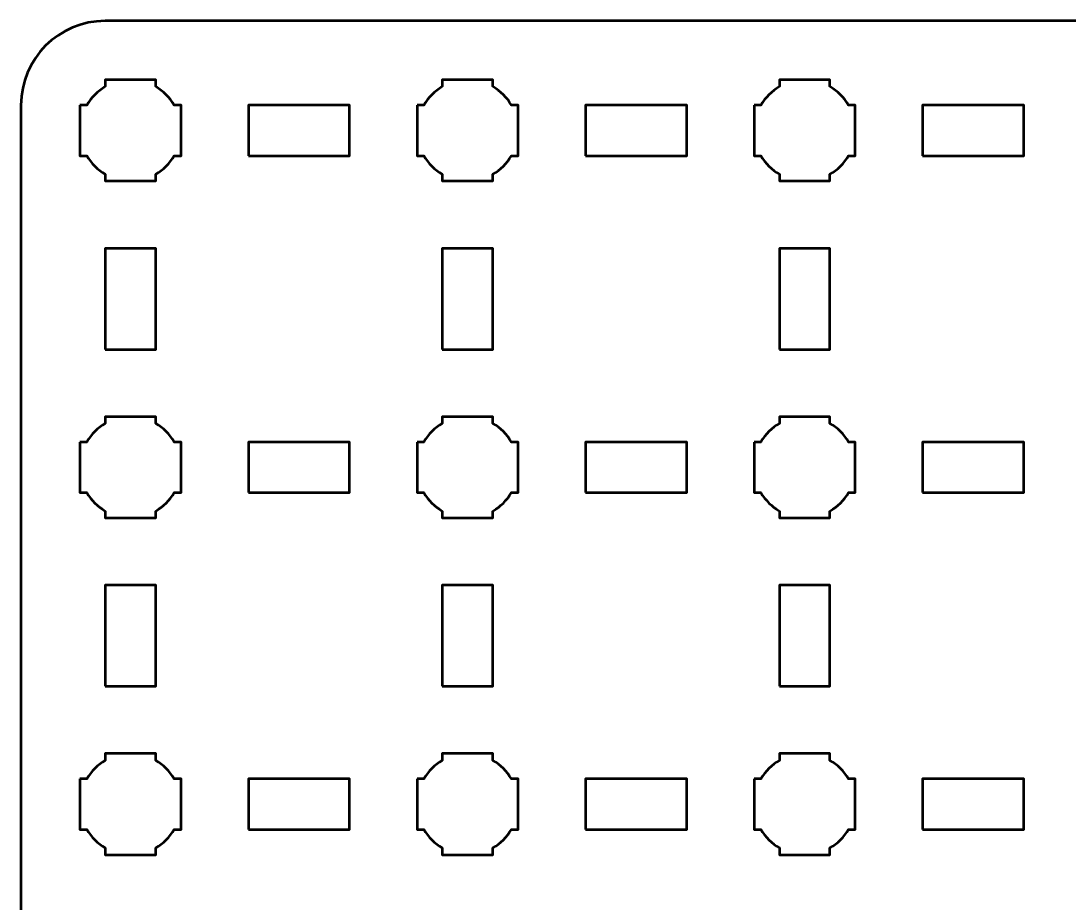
# Model space of a CAD drawing. Header units: centimetres. Extents: x -24.1 to 3.1, y -20.5 to -9.2.
# Drawn here: x -24.15 to -17.93, y -14.44 to -9.2 of the extents above; entities that cross this region are included whole.
import ezdxf

# ---------------------------------------------------------------- set-up
doc = ezdxf.new("R2010")
doc.units = ezdxf.units.CM
doc.header["$MEASUREMENT"] = 0
doc.layers.add('Layer 1', color=7, linetype='Continuous')

msp = doc.modelspace()

# ---------------------------------------------------------------- linework, layer by layer
at = {"layer": 'Layer 1', "lineweight": 53}
for points in [[(-22.8, -10), (-22.2, -10), (-22.2, -9.7), (-22.8, -9.7), (-22.8, -10)], [(-20.8, -10), (-20.2, -10), (-20.2, -9.7), (-20.8, -9.7), (-20.8, -10)], [(-18.8, -10), (-18.2, -10), (-18.2, -9.7), (-18.8, -9.7), (-18.8, -10)], [(-23.65, -11.15), (-23.35, -11.15), (-23.35, -10.55), (-23.65, -10.55), (-23.65, -11.15)], [(-21.65, -11.15), (-21.35, -11.15), (-21.35, -10.55), (-21.65, -10.55), (-21.65, -11.15)], [(-19.65, -11.15), (-19.35, -11.15), (-19.35, -10.55), (-19.65, -10.55), (-19.65, -11.15)], [(-22.8, -12), (-22.2, -12), (-22.2, -11.7), (-22.8, -11.7), (-22.8, -12)], [(-20.8, -12), (-20.2, -12), (-20.2, -11.7), (-20.8, -11.7), (-20.8, -12)], [(-18.8, -12), (-18.2, -12), (-18.2, -11.7), (-18.8, -11.7), (-18.8, -12)], [(-23.65, -13.15), (-23.35, -13.15), (-23.35, -12.55), (-23.65, -12.55), (-23.65, -13.15)], [(-21.65, -13.15), (-21.35, -13.15), (-21.35, -12.55), (-21.65, -12.55), (-21.65, -13.15)], [(-19.65, -13.15), (-19.35, -13.15), (-19.35, -12.55), (-19.65, -12.55), (-19.65, -13.15)], [(-22.8, -14), (-22.2, -14), (-22.2, -13.7), (-22.8, -13.7), (-22.8, -14)], [(-20.8, -14), (-20.2, -14), (-20.2, -13.7), (-20.8, -13.7), (-20.8, -14)], [(-18.8, -14), (-18.2, -14), (-18.2, -13.7), (-18.8, -13.7), (-18.8, -14)]]:
    msp.add_lwpolyline(points, close=True, dxfattribs=at)
for points, knots in [([(-24.15, -20), (-24.15, -20), (-24.15, -9.7), (-24.15, -9.7), (-24.15, -9.7), (-24.15, -9.42391), (-23.92609, -9.2), (-23.65, -9.2), (-23.65, -9.2), (-23.65, -9.2), (2.65, -9.2), (2.65, -9.2), (2.65, -9.2), (2.92609, -9.2), (3.15, -9.42391), (3.15, -9.7), (3.15, -9.7), (3.15, -9.7), (3.15, -20), (3.15, -20), (3.15, -20), (3.15, -20.27609), (2.92609, -20.5), (2.65, -20.5), (2.65, -20.5), (2.65, -20.5), (-23.65, -20.5), (-23.65, -20.5), (-23.65, -20.5), (-23.92609, -20.5), (-24.15, -20.27609), (-24.15, -20)], [0, 0, 0, 0, 0.125, 0.125, 0.125, 0.125, 0.25, 0.25, 0.25, 0.25, 0.375, 0.375, 0.375, 0.375, 0.5, 0.5, 0.5, 0.5, 0.625, 0.625, 0.625, 0.625, 0.75, 0.75, 0.75, 0.75, 0.875, 0.875, 0.875, 0.875, 1, 1, 1, 1]), ([(-23.8, -9.7), (-23.8, -9.7), (-23.75985, -9.7), (-23.75985, -9.7), (-23.75985, -9.7), (-23.7335, -9.65447), (-23.69553, -9.6165), (-23.65, -9.59015), (-23.65, -9.59015), (-23.65, -9.59015), (-23.65, -9.55), (-23.65, -9.55), (-23.65, -9.55), (-23.65, -9.55), (-23.5, -9.55), (-23.5, -9.55), (-23.5, -9.55), (-23.5, -9.55), (-23.35, -9.55), (-23.35, -9.55), (-23.35, -9.55), (-23.35, -9.55), (-23.35, -9.59015), (-23.35, -9.59015), (-23.35, -9.59015), (-23.30447, -9.6165), (-23.2665, -9.65447), (-23.24015, -9.7), (-23.24015, -9.7), (-23.24015, -9.7), (-23.2, -9.7), (-23.2, -9.7), (-23.2, -9.7), (-23.2, -9.7), (-23.2, -9.85), (-23.2, -9.85), (-23.2, -9.85), (-23.2, -9.85), (-23.2, -10), (-23.2, -10), (-23.2, -10), (-23.2, -10), (-23.24015, -10), (-23.24015, -10), (-23.24015, -10), (-23.2665, -10.04553), (-23.30447, -10.0835), (-23.35, -10.10985), (-23.35, -10.10985), (-23.35, -10.10985), (-23.35, -10.15), (-23.35, -10.15), (-23.35, -10.15), (-23.35, -10.15), (-23.5, -10.15), (-23.5, -10.15), (-23.5, -10.15), (-23.5, -10.15), (-23.65, -10.15), (-23.65, -10.15), (-23.65, -10.15), (-23.65, -10.15), (-23.65, -10.10985), (-23.65, -10.10985), (-23.65, -10.10985), (-23.69553, -10.0835), (-23.7335, -10.04553), (-23.75985, -10), (-23.75985, -10), (-23.75985, -10), (-23.8, -10), (-23.8, -10), (-23.8, -10), (-23.8, -10), (-23.8, -9.85), (-23.8, -9.85), (-23.8, -9.85), (-23.8, -9.85), (-23.8, -9.7), (-23.8, -9.7)], [0, 0, 0, 0, 0.05, 0.05, 0.05, 0.05, 0.1, 0.1, 0.1, 0.1, 0.15, 0.15, 0.15, 0.15, 0.2, 0.2, 0.2, 0.2, 0.25, 0.25, 0.25, 0.25, 0.3, 0.3, 0.3, 0.3, 0.35, 0.35, 0.35, 0.35, 0.4, 0.4, 0.4, 0.4, 0.45, 0.45, 0.45, 0.45, 0.5, 0.5, 0.5, 0.5, 0.55, 0.55, 0.55, 0.55, 0.6, 0.6, 0.6, 0.6, 0.65, 0.65, 0.65, 0.65, 0.7, 0.7, 0.7, 0.7, 0.75, 0.75, 0.75, 0.75, 0.8, 0.8, 0.8, 0.8, 0.85, 0.85, 0.85, 0.85, 0.9, 0.9, 0.9, 0.9, 0.95, 0.95, 0.95, 0.95, 1, 1, 1, 1]), ([(-21.8, -9.7), (-21.8, -9.7), (-21.75985, -9.7), (-21.75985, -9.7), (-21.75985, -9.7), (-21.7335, -9.65447), (-21.69553, -9.6165), (-21.65, -9.59015), (-21.65, -9.59015), (-21.65, -9.59015), (-21.65, -9.55), (-21.65, -9.55), (-21.65, -9.55), (-21.65, -9.55), (-21.5, -9.55), (-21.5, -9.55), (-21.5, -9.55), (-21.5, -9.55), (-21.35, -9.55), (-21.35, -9.55), (-21.35, -9.55), (-21.35, -9.55), (-21.35, -9.59015), (-21.35, -9.59015), (-21.35, -9.59015), (-21.30447, -9.6165), (-21.2665, -9.65447), (-21.24015, -9.7), (-21.24015, -9.7), (-21.24015, -9.7), (-21.2, -9.7), (-21.2, -9.7), (-21.2, -9.7), (-21.2, -9.7), (-21.2, -9.85), (-21.2, -9.85), (-21.2, -9.85), (-21.2, -9.85), (-21.2, -10), (-21.2, -10), (-21.2, -10), (-21.2, -10), (-21.24015, -10), (-21.24015, -10), (-21.24015, -10), (-21.2665, -10.04553), (-21.30447, -10.0835), (-21.35, -10.10985), (-21.35, -10.10985), (-21.35, -10.10985), (-21.35, -10.15), (-21.35, -10.15), (-21.35, -10.15), (-21.35, -10.15), (-21.5, -10.15), (-21.5, -10.15), (-21.5, -10.15), (-21.5, -10.15), (-21.65, -10.15), (-21.65, -10.15), (-21.65, -10.15), (-21.65, -10.15), (-21.65, -10.10985), (-21.65, -10.10985), (-21.65, -10.10985), (-21.69553, -10.0835), (-21.7335, -10.04553), (-21.75985, -10), (-21.75985, -10), (-21.75985, -10), (-21.8, -10), (-21.8, -10), (-21.8, -10), (-21.8, -10), (-21.8, -9.85), (-21.8, -9.85), (-21.8, -9.85), (-21.8, -9.85), (-21.8, -9.7), (-21.8, -9.7)], [0, 0, 0, 0, 0.05, 0.05, 0.05, 0.05, 0.1, 0.1, 0.1, 0.1, 0.15, 0.15, 0.15, 0.15, 0.2, 0.2, 0.2, 0.2, 0.25, 0.25, 0.25, 0.25, 0.3, 0.3, 0.3, 0.3, 0.35, 0.35, 0.35, 0.35, 0.4, 0.4, 0.4, 0.4, 0.45, 0.45, 0.45, 0.45, 0.5, 0.5, 0.5, 0.5, 0.55, 0.55, 0.55, 0.55, 0.6, 0.6, 0.6, 0.6, 0.65, 0.65, 0.65, 0.65, 0.7, 0.7, 0.7, 0.7, 0.75, 0.75, 0.75, 0.75, 0.8, 0.8, 0.8, 0.8, 0.85, 0.85, 0.85, 0.85, 0.9, 0.9, 0.9, 0.9, 0.95, 0.95, 0.95, 0.95, 1, 1, 1, 1]), ([(-19.8, -9.7), (-19.8, -9.7), (-19.75985, -9.7), (-19.75985, -9.7), (-19.75985, -9.7), (-19.7335, -9.65447), (-19.69553, -9.6165), (-19.65, -9.59015), (-19.65, -9.59015), (-19.65, -9.59015), (-19.65, -9.55), (-19.65, -9.55), (-19.65, -9.55), (-19.65, -9.55), (-19.5, -9.55), (-19.5, -9.55), (-19.5, -9.55), (-19.5, -9.55), (-19.35, -9.55), (-19.35, -9.55), (-19.35, -9.55), (-19.35, -9.55), (-19.35, -9.59015), (-19.35, -9.59015), (-19.35, -9.59015), (-19.30447, -9.6165), (-19.2665, -9.65447), (-19.24015, -9.7), (-19.24015, -9.7), (-19.24015, -9.7), (-19.2, -9.7), (-19.2, -9.7), (-19.2, -9.7), (-19.2, -9.7), (-19.2, -9.85), (-19.2, -9.85), (-19.2, -9.85), (-19.2, -9.85), (-19.2, -10), (-19.2, -10), (-19.2, -10), (-19.2, -10), (-19.24015, -10), (-19.24015, -10), (-19.24015, -10), (-19.2665, -10.04553), (-19.30447, -10.0835), (-19.35, -10.10985), (-19.35, -10.10985), (-19.35, -10.10985), (-19.35, -10.15), (-19.35, -10.15), (-19.35, -10.15), (-19.35, -10.15), (-19.5, -10.15), (-19.5, -10.15), (-19.5, -10.15), (-19.5, -10.15), (-19.65, -10.15), (-19.65, -10.15), (-19.65, -10.15), (-19.65, -10.15), (-19.65, -10.10985), (-19.65, -10.10985), (-19.65, -10.10985), (-19.69553, -10.0835), (-19.7335, -10.04553), (-19.75985, -10), (-19.75985, -10), (-19.75985, -10), (-19.8, -10), (-19.8, -10), (-19.8, -10), (-19.8, -10), (-19.8, -9.85), (-19.8, -9.85), (-19.8, -9.85), (-19.8, -9.85), (-19.8, -9.7), (-19.8, -9.7)], [0, 0, 0, 0, 0.05, 0.05, 0.05, 0.05, 0.1, 0.1, 0.1, 0.1, 0.15, 0.15, 0.15, 0.15, 0.2, 0.2, 0.2, 0.2, 0.25, 0.25, 0.25, 0.25, 0.3, 0.3, 0.3, 0.3, 0.35, 0.35, 0.35, 0.35, 0.4, 0.4, 0.4, 0.4, 0.45, 0.45, 0.45, 0.45, 0.5, 0.5, 0.5, 0.5, 0.55, 0.55, 0.55, 0.55, 0.6, 0.6, 0.6, 0.6, 0.65, 0.65, 0.65, 0.65, 0.7, 0.7, 0.7, 0.7, 0.75, 0.75, 0.75, 0.75, 0.8, 0.8, 0.8, 0.8, 0.85, 0.85, 0.85, 0.85, 0.9, 0.9, 0.9, 0.9, 0.95, 0.95, 0.95, 0.95, 1, 1, 1, 1]), ([(-23.8, -11.7), (-23.8, -11.7), (-23.75985, -11.7), (-23.75985, -11.7), (-23.75985, -11.7), (-23.7335, -11.65447), (-23.69553, -11.6165), (-23.65, -11.59015), (-23.65, -11.59015), (-23.65, -11.59015), (-23.65, -11.55), (-23.65, -11.55), (-23.65, -11.55), (-23.65, -11.55), (-23.5, -11.55), (-23.5, -11.55), (-23.5, -11.55), (-23.5, -11.55), (-23.35, -11.55), (-23.35, -11.55), (-23.35, -11.55), (-23.35, -11.55), (-23.35, -11.59015), (-23.35, -11.59015), (-23.35, -11.59015), (-23.30447, -11.6165), (-23.2665, -11.65447), (-23.24015, -11.7), (-23.24015, -11.7), (-23.24015, -11.7), (-23.2, -11.7), (-23.2, -11.7), (-23.2, -11.7), (-23.2, -11.7), (-23.2, -11.85), (-23.2, -11.85), (-23.2, -11.85), (-23.2, -11.85), (-23.2, -12), (-23.2, -12), (-23.2, -12), (-23.2, -12), (-23.24015, -12), (-23.24015, -12), (-23.24015, -12), (-23.2665, -12.04553), (-23.30447, -12.0835), (-23.35, -12.10985), (-23.35, -12.10985), (-23.35, -12.10985), (-23.35, -12.15), (-23.35, -12.15), (-23.35, -12.15), (-23.35, -12.15), (-23.5, -12.15), (-23.5, -12.15), (-23.5, -12.15), (-23.5, -12.15), (-23.65, -12.15), (-23.65, -12.15), (-23.65, -12.15), (-23.65, -12.15), (-23.65, -12.10985), (-23.65, -12.10985), (-23.65, -12.10985), (-23.69553, -12.0835), (-23.7335, -12.04553), (-23.75985, -12), (-23.75985, -12), (-23.75985, -12), (-23.8, -12), (-23.8, -12), (-23.8, -12), (-23.8, -12), (-23.8, -11.85), (-23.8, -11.85), (-23.8, -11.85), (-23.8, -11.85), (-23.8, -11.7), (-23.8, -11.7)], [0, 0, 0, 0, 0.05, 0.05, 0.05, 0.05, 0.1, 0.1, 0.1, 0.1, 0.15, 0.15, 0.15, 0.15, 0.2, 0.2, 0.2, 0.2, 0.25, 0.25, 0.25, 0.25, 0.3, 0.3, 0.3, 0.3, 0.35, 0.35, 0.35, 0.35, 0.4, 0.4, 0.4, 0.4, 0.45, 0.45, 0.45, 0.45, 0.5, 0.5, 0.5, 0.5, 0.55, 0.55, 0.55, 0.55, 0.6, 0.6, 0.6, 0.6, 0.65, 0.65, 0.65, 0.65, 0.7, 0.7, 0.7, 0.7, 0.75, 0.75, 0.75, 0.75, 0.8, 0.8, 0.8, 0.8, 0.85, 0.85, 0.85, 0.85, 0.9, 0.9, 0.9, 0.9, 0.95, 0.95, 0.95, 0.95, 1, 1, 1, 1]), ([(-21.8, -11.7), (-21.8, -11.7), (-21.75985, -11.7), (-21.75985, -11.7), (-21.75985, -11.7), (-21.7335, -11.65447), (-21.69553, -11.6165), (-21.65, -11.59015), (-21.65, -11.59015), (-21.65, -11.59015), (-21.65, -11.55), (-21.65, -11.55), (-21.65, -11.55), (-21.65, -11.55), (-21.5, -11.55), (-21.5, -11.55), (-21.5, -11.55), (-21.5, -11.55), (-21.35, -11.55), (-21.35, -11.55), (-21.35, -11.55), (-21.35, -11.55), (-21.35, -11.59015), (-21.35, -11.59015), (-21.35, -11.59015), (-21.30447, -11.6165), (-21.2665, -11.65447), (-21.24015, -11.7), (-21.24015, -11.7), (-21.24015, -11.7), (-21.2, -11.7), (-21.2, -11.7), (-21.2, -11.7), (-21.2, -11.7), (-21.2, -11.85), (-21.2, -11.85), (-21.2, -11.85), (-21.2, -11.85), (-21.2, -12), (-21.2, -12), (-21.2, -12), (-21.2, -12), (-21.24015, -12), (-21.24015, -12), (-21.24015, -12), (-21.2665, -12.04553), (-21.30447, -12.0835), (-21.35, -12.10985), (-21.35, -12.10985), (-21.35, -12.10985), (-21.35, -12.15), (-21.35, -12.15), (-21.35, -12.15), (-21.35, -12.15), (-21.5, -12.15), (-21.5, -12.15), (-21.5, -12.15), (-21.5, -12.15), (-21.65, -12.15), (-21.65, -12.15), (-21.65, -12.15), (-21.65, -12.15), (-21.65, -12.10985), (-21.65, -12.10985), (-21.65, -12.10985), (-21.69553, -12.0835), (-21.7335, -12.04553), (-21.75985, -12), (-21.75985, -12), (-21.75985, -12), (-21.8, -12), (-21.8, -12), (-21.8, -12), (-21.8, -12), (-21.8, -11.85), (-21.8, -11.85), (-21.8, -11.85), (-21.8, -11.85), (-21.8, -11.7), (-21.8, -11.7)], [0, 0, 0, 0, 0.05, 0.05, 0.05, 0.05, 0.1, 0.1, 0.1, 0.1, 0.15, 0.15, 0.15, 0.15, 0.2, 0.2, 0.2, 0.2, 0.25, 0.25, 0.25, 0.25, 0.3, 0.3, 0.3, 0.3, 0.35, 0.35, 0.35, 0.35, 0.4, 0.4, 0.4, 0.4, 0.45, 0.45, 0.45, 0.45, 0.5, 0.5, 0.5, 0.5, 0.55, 0.55, 0.55, 0.55, 0.6, 0.6, 0.6, 0.6, 0.65, 0.65, 0.65, 0.65, 0.7, 0.7, 0.7, 0.7, 0.75, 0.75, 0.75, 0.75, 0.8, 0.8, 0.8, 0.8, 0.85, 0.85, 0.85, 0.85, 0.9, 0.9, 0.9, 0.9, 0.95, 0.95, 0.95, 0.95, 1, 1, 1, 1]), ([(-19.8, -11.7), (-19.8, -11.7), (-19.75985, -11.7), (-19.75985, -11.7), (-19.75985, -11.7), (-19.7335, -11.65447), (-19.69553, -11.6165), (-19.65, -11.59015), (-19.65, -11.59015), (-19.65, -11.59015), (-19.65, -11.55), (-19.65, -11.55), (-19.65, -11.55), (-19.65, -11.55), (-19.5, -11.55), (-19.5, -11.55), (-19.5, -11.55), (-19.5, -11.55), (-19.35, -11.55), (-19.35, -11.55), (-19.35, -11.55), (-19.35, -11.55), (-19.35, -11.59015), (-19.35, -11.59015), (-19.35, -11.59015), (-19.30447, -11.6165), (-19.2665, -11.65447), (-19.24015, -11.7), (-19.24015, -11.7), (-19.24015, -11.7), (-19.2, -11.7), (-19.2, -11.7), (-19.2, -11.7), (-19.2, -11.7), (-19.2, -11.85), (-19.2, -11.85), (-19.2, -11.85), (-19.2, -11.85), (-19.2, -12), (-19.2, -12), (-19.2, -12), (-19.2, -12), (-19.24015, -12), (-19.24015, -12), (-19.24015, -12), (-19.2665, -12.04553), (-19.30447, -12.0835), (-19.35, -12.10985), (-19.35, -12.10985), (-19.35, -12.10985), (-19.35, -12.15), (-19.35, -12.15), (-19.35, -12.15), (-19.35, -12.15), (-19.5, -12.15), (-19.5, -12.15), (-19.5, -12.15), (-19.5, -12.15), (-19.65, -12.15), (-19.65, -12.15), (-19.65, -12.15), (-19.65, -12.15), (-19.65, -12.10985), (-19.65, -12.10985), (-19.65, -12.10985), (-19.69553, -12.0835), (-19.7335, -12.04553), (-19.75985, -12), (-19.75985, -12), (-19.75985, -12), (-19.8, -12), (-19.8, -12), (-19.8, -12), (-19.8, -12), (-19.8, -11.85), (-19.8, -11.85), (-19.8, -11.85), (-19.8, -11.85), (-19.8, -11.7), (-19.8, -11.7)], [0, 0, 0, 0, 0.05, 0.05, 0.05, 0.05, 0.1, 0.1, 0.1, 0.1, 0.15, 0.15, 0.15, 0.15, 0.2, 0.2, 0.2, 0.2, 0.25, 0.25, 0.25, 0.25, 0.3, 0.3, 0.3, 0.3, 0.35, 0.35, 0.35, 0.35, 0.4, 0.4, 0.4, 0.4, 0.45, 0.45, 0.45, 0.45, 0.5, 0.5, 0.5, 0.5, 0.55, 0.55, 0.55, 0.55, 0.6, 0.6, 0.6, 0.6, 0.65, 0.65, 0.65, 0.65, 0.7, 0.7, 0.7, 0.7, 0.75, 0.75, 0.75, 0.75, 0.8, 0.8, 0.8, 0.8, 0.85, 0.85, 0.85, 0.85, 0.9, 0.9, 0.9, 0.9, 0.95, 0.95, 0.95, 0.95, 1, 1, 1, 1]), ([(-23.8, -13.7), (-23.8, -13.7), (-23.75985, -13.7), (-23.75985, -13.7), (-23.75985, -13.7), (-23.7335, -13.65447), (-23.69553, -13.6165), (-23.65, -13.59015), (-23.65, -13.59015), (-23.65, -13.59015), (-23.65, -13.55), (-23.65, -13.55), (-23.65, -13.55), (-23.65, -13.55), (-23.5, -13.55), (-23.5, -13.55), (-23.5, -13.55), (-23.5, -13.55), (-23.35, -13.55), (-23.35, -13.55), (-23.35, -13.55), (-23.35, -13.55), (-23.35, -13.59015), (-23.35, -13.59015), (-23.35, -13.59015), (-23.30447, -13.6165), (-23.2665, -13.65447), (-23.24015, -13.7), (-23.24015, -13.7), (-23.24015, -13.7), (-23.2, -13.7), (-23.2, -13.7), (-23.2, -13.7), (-23.2, -13.7), (-23.2, -13.85), (-23.2, -13.85), (-23.2, -13.85), (-23.2, -13.85), (-23.2, -14), (-23.2, -14), (-23.2, -14), (-23.2, -14), (-23.24015, -14), (-23.24015, -14), (-23.24015, -14), (-23.2665, -14.04553), (-23.30447, -14.0835), (-23.35, -14.10985), (-23.35, -14.10985), (-23.35, -14.10985), (-23.35, -14.15), (-23.35, -14.15), (-23.35, -14.15), (-23.35, -14.15), (-23.5, -14.15), (-23.5, -14.15), (-23.5, -14.15), (-23.5, -14.15), (-23.65, -14.15), (-23.65, -14.15), (-23.65, -14.15), (-23.65, -14.15), (-23.65, -14.10985), (-23.65, -14.10985), (-23.65, -14.10985), (-23.69553, -14.0835), (-23.7335, -14.04553), (-23.75985, -14), (-23.75985, -14), (-23.75985, -14), (-23.8, -14), (-23.8, -14), (-23.8, -14), (-23.8, -14), (-23.8, -13.85), (-23.8, -13.85), (-23.8, -13.85), (-23.8, -13.85), (-23.8, -13.7), (-23.8, -13.7)], [0, 0, 0, 0, 0.05, 0.05, 0.05, 0.05, 0.1, 0.1, 0.1, 0.1, 0.15, 0.15, 0.15, 0.15, 0.2, 0.2, 0.2, 0.2, 0.25, 0.25, 0.25, 0.25, 0.3, 0.3, 0.3, 0.3, 0.35, 0.35, 0.35, 0.35, 0.4, 0.4, 0.4, 0.4, 0.45, 0.45, 0.45, 0.45, 0.5, 0.5, 0.5, 0.5, 0.55, 0.55, 0.55, 0.55, 0.6, 0.6, 0.6, 0.6, 0.65, 0.65, 0.65, 0.65, 0.7, 0.7, 0.7, 0.7, 0.75, 0.75, 0.75, 0.75, 0.8, 0.8, 0.8, 0.8, 0.85, 0.85, 0.85, 0.85, 0.9, 0.9, 0.9, 0.9, 0.95, 0.95, 0.95, 0.95, 1, 1, 1, 1]), ([(-21.8, -13.7), (-21.8, -13.7), (-21.75985, -13.7), (-21.75985, -13.7), (-21.75985, -13.7), (-21.7335, -13.65447), (-21.69553, -13.6165), (-21.65, -13.59015), (-21.65, -13.59015), (-21.65, -13.59015), (-21.65, -13.55), (-21.65, -13.55), (-21.65, -13.55), (-21.65, -13.55), (-21.5, -13.55), (-21.5, -13.55), (-21.5, -13.55), (-21.5, -13.55), (-21.35, -13.55), (-21.35, -13.55), (-21.35, -13.55), (-21.35, -13.55), (-21.35, -13.59015), (-21.35, -13.59015), (-21.35, -13.59015), (-21.30447, -13.6165), (-21.2665, -13.65447), (-21.24015, -13.7), (-21.24015, -13.7), (-21.24015, -13.7), (-21.2, -13.7), (-21.2, -13.7), (-21.2, -13.7), (-21.2, -13.7), (-21.2, -13.85), (-21.2, -13.85), (-21.2, -13.85), (-21.2, -13.85), (-21.2, -14), (-21.2, -14), (-21.2, -14), (-21.2, -14), (-21.24015, -14), (-21.24015, -14), (-21.24015, -14), (-21.2665, -14.04553), (-21.30447, -14.0835), (-21.35, -14.10985), (-21.35, -14.10985), (-21.35, -14.10985), (-21.35, -14.15), (-21.35, -14.15), (-21.35, -14.15), (-21.35, -14.15), (-21.5, -14.15), (-21.5, -14.15), (-21.5, -14.15), (-21.5, -14.15), (-21.65, -14.15), (-21.65, -14.15), (-21.65, -14.15), (-21.65, -14.15), (-21.65, -14.10985), (-21.65, -14.10985), (-21.65, -14.10985), (-21.69553, -14.0835), (-21.7335, -14.04553), (-21.75985, -14), (-21.75985, -14), (-21.75985, -14), (-21.8, -14), (-21.8, -14), (-21.8, -14), (-21.8, -14), (-21.8, -13.85), (-21.8, -13.85), (-21.8, -13.85), (-21.8, -13.85), (-21.8, -13.7), (-21.8, -13.7)], [0, 0, 0, 0, 0.05, 0.05, 0.05, 0.05, 0.1, 0.1, 0.1, 0.1, 0.15, 0.15, 0.15, 0.15, 0.2, 0.2, 0.2, 0.2, 0.25, 0.25, 0.25, 0.25, 0.3, 0.3, 0.3, 0.3, 0.35, 0.35, 0.35, 0.35, 0.4, 0.4, 0.4, 0.4, 0.45, 0.45, 0.45, 0.45, 0.5, 0.5, 0.5, 0.5, 0.55, 0.55, 0.55, 0.55, 0.6, 0.6, 0.6, 0.6, 0.65, 0.65, 0.65, 0.65, 0.7, 0.7, 0.7, 0.7, 0.75, 0.75, 0.75, 0.75, 0.8, 0.8, 0.8, 0.8, 0.85, 0.85, 0.85, 0.85, 0.9, 0.9, 0.9, 0.9, 0.95, 0.95, 0.95, 0.95, 1, 1, 1, 1]), ([(-19.8, -13.7), (-19.8, -13.7), (-19.75985, -13.7), (-19.75985, -13.7), (-19.75985, -13.7), (-19.7335, -13.65447), (-19.69553, -13.6165), (-19.65, -13.59015), (-19.65, -13.59015), (-19.65, -13.59015), (-19.65, -13.55), (-19.65, -13.55), (-19.65, -13.55), (-19.65, -13.55), (-19.5, -13.55), (-19.5, -13.55), (-19.5, -13.55), (-19.5, -13.55), (-19.35, -13.55), (-19.35, -13.55), (-19.35, -13.55), (-19.35, -13.55), (-19.35, -13.59015), (-19.35, -13.59015), (-19.35, -13.59015), (-19.30447, -13.6165), (-19.2665, -13.65447), (-19.24015, -13.7), (-19.24015, -13.7), (-19.24015, -13.7), (-19.2, -13.7), (-19.2, -13.7), (-19.2, -13.7), (-19.2, -13.7), (-19.2, -13.85), (-19.2, -13.85), (-19.2, -13.85), (-19.2, -13.85), (-19.2, -14), (-19.2, -14), (-19.2, -14), (-19.2, -14), (-19.24015, -14), (-19.24015, -14), (-19.24015, -14), (-19.2665, -14.04553), (-19.30447, -14.0835), (-19.35, -14.10985), (-19.35, -14.10985), (-19.35, -14.10985), (-19.35, -14.15), (-19.35, -14.15), (-19.35, -14.15), (-19.35, -14.15), (-19.5, -14.15), (-19.5, -14.15), (-19.5, -14.15), (-19.5, -14.15), (-19.65, -14.15), (-19.65, -14.15), (-19.65, -14.15), (-19.65, -14.15), (-19.65, -14.10985), (-19.65, -14.10985), (-19.65, -14.10985), (-19.69553, -14.0835), (-19.7335, -14.04553), (-19.75985, -14), (-19.75985, -14), (-19.75985, -14), (-19.8, -14), (-19.8, -14), (-19.8, -14), (-19.8, -14), (-19.8, -13.85), (-19.8, -13.85), (-19.8, -13.85), (-19.8, -13.85), (-19.8, -13.7), (-19.8, -13.7)], [0, 0, 0, 0, 0.05, 0.05, 0.05, 0.05, 0.1, 0.1, 0.1, 0.1, 0.15, 0.15, 0.15, 0.15, 0.2, 0.2, 0.2, 0.2, 0.25, 0.25, 0.25, 0.25, 0.3, 0.3, 0.3, 0.3, 0.35, 0.35, 0.35, 0.35, 0.4, 0.4, 0.4, 0.4, 0.45, 0.45, 0.45, 0.45, 0.5, 0.5, 0.5, 0.5, 0.55, 0.55, 0.55, 0.55, 0.6, 0.6, 0.6, 0.6, 0.65, 0.65, 0.65, 0.65, 0.7, 0.7, 0.7, 0.7, 0.75, 0.75, 0.75, 0.75, 0.8, 0.8, 0.8, 0.8, 0.85, 0.85, 0.85, 0.85, 0.9, 0.9, 0.9, 0.9, 0.95, 0.95, 0.95, 0.95, 1, 1, 1, 1])]:
    msp.add_open_spline(points, degree=3, knots=knots, dxfattribs=at)

doc.saveas('drawing.dxf')
